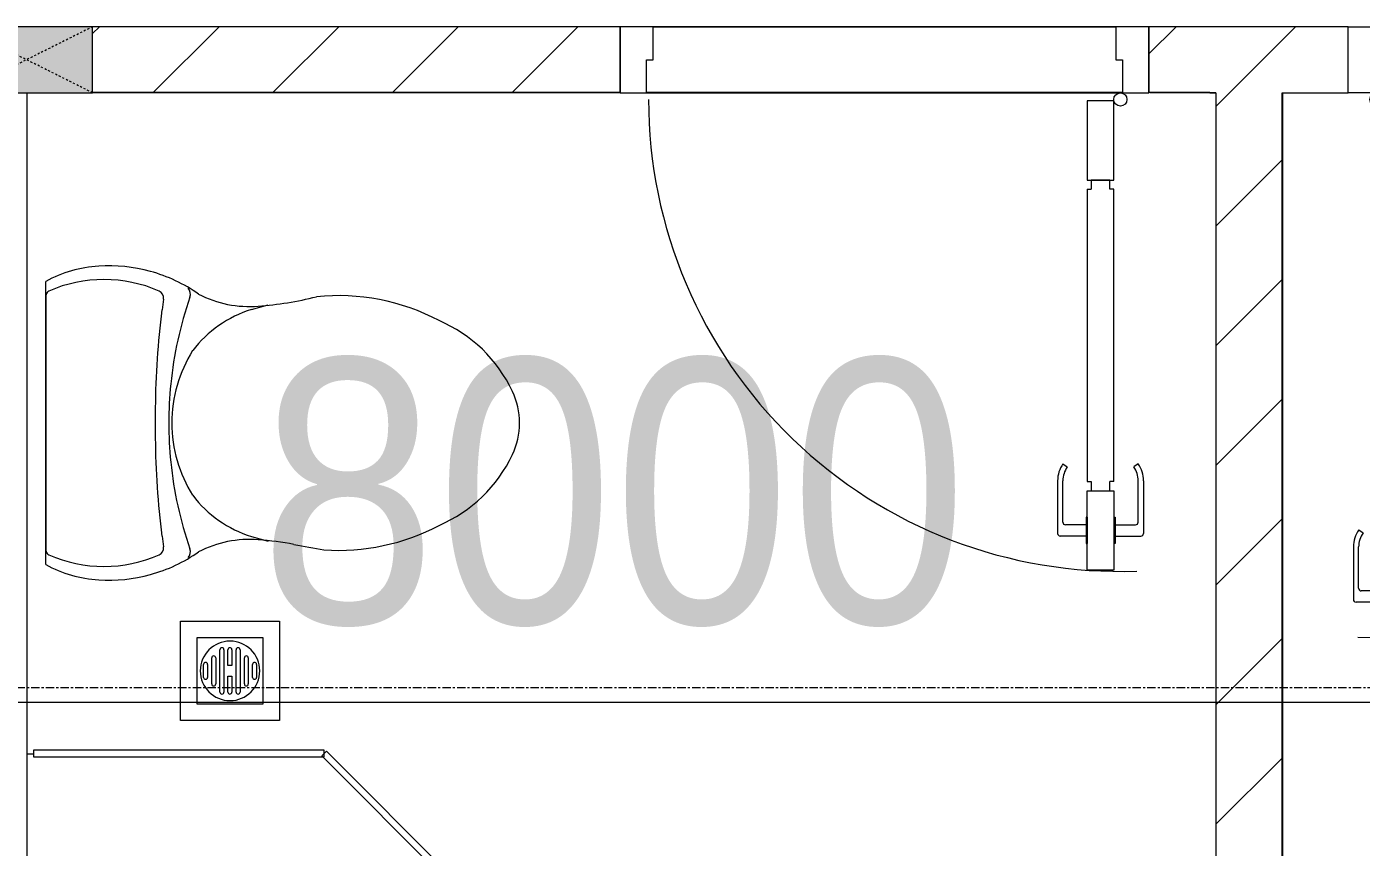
# Model space of a CAD drawing. Header units: millimetres. Extents: x 962 to 239635, y -15958 to 82755.
# Drawn here: x 156703 to 158723, y 38995 to 40237 of the extents above; entities that cross this region are included whole.
import ezdxf

# ---------------------------------------------------------------- set-up
doc = ezdxf.new("R2010")
doc.units = ezdxf.units.MM
doc.linetypes.add('Dash', pattern=[6, 3, -3])
doc.linetypes.add('Grid Line', pattern=[22.225, 12.7, -3.175, 3.175, -3.175])
for name, color, linetype, lineweight in [('0-1', 7, 'Continuous', 5), ('A-ANNO-DIMS', 211, 'Continuous', 9), ('A-ANNO-DIMS-160', 211, 'Continuous', 9), ('A-DETL-GENF-1', 9, 'Continuous', 9), ('A-DOOR-1', 254, 'Continuous', 9), ('A-DOOR-2', 9, 'Continuous', 9), ('A-FLOR-2', 9, 'Continuous', 9), ('A-GLAZ-CURT-1', 254, 'Continuous', 9), ('A-GLAZ-CURT-2', 9, 'Continuous', 9), ('A-WALL-1', 253, 'Continuous', 18), ('A-WALL-2', 9, 'Continuous', 9), ('A-WALL-PATT-1', 10, 'Continuous', 9), ('M-EQPM-1', 254, 'Continuous', 9), ('P-SANR-FIXT-1', 254, 'Continuous', 9), ('S-COLS', 52, 'Continuous', 9), ('S-COLS-3', 254, 'Continuous', 9), ('S-COLS-4', 253, 'Continuous', 18), ('S-COLS-HDLN-1', 9, 'Dash', 9), ('S-GRID-1', 1, 'Grid Line', 9)]:
    doc.layers.add(name, color=color, linetype=linetype, lineweight=lineweight)
doc.styles.add('UTM Avo', font='UTM Avo.ttf', dxfattribs={"width": 0.9, "height": 400})
doc.dimstyles.new('1_Dim_chi_tiet_2_5_1', dxfattribs={"dimscale": 304.8, "dimtxt": 399.720379, "dimasz": 0.629921, "dimexe": 0.524934, "dimexo": 0.0625, "dimgap": 0.052493, "dimtad": 1, "dimdec": 0, "dimrnd": 5, "dimzin": 0, "dimdsep": 46, "dimtxsty": 'UTM Avo', "dimblk1": 'OBLIQUE', "dimblk2": 'OBLIQUE', "dimsah": 1, "dimcen": 0.09, "dimdle": 0.524934, "dimazin": 0, "dimtfac": 1, "dimtdec": 4, "dimtix": 1, "dimtmove": 0, "dimatfit": 3, "dimfxl": 1.049869, "dimfxlon": 1, "dimtvp": 1, "dimtolj": 1, "dimtzin": 0, "dimarcsym": 2})
pattern_1 = [(45, (0, 0), (-90.50967, 90.50967), [])]

# ---------------------------------------------------------------- blocks, each defined once
blk = doc.blocks.new('DOOR_CW_01 CANH MO-PANEL KINH - DIW_01-900x2200-CỬA GỖ VÂN LAMINATE-553375-TKCS_MB TẦNG 2')
at = {"layer": 'A-DETL-GENF-1'}
for p, q in [((-397, -182), (-397, -62)), ((-397, -62), (-357, -62)), ((-357, -62), (-357, -182)), ((-357, -182), (-397, -182)), ((-397, -196), (-391, -196)), ((-397, -738), (-397, -196)), ((-391, -196), (-391, -182)), ((-391, -182), (-363, -182)), ((-363, -182), (-363, -196)), ((-357, -196), (-363, -196)), ((-357, -196), (-357, -738)), ((-433.9, -711.2), (-427.3, -715.8)), ((-320.1, -711.2), (-326.7, -715.8)), ((-442, -737), (-442, -816.5)), ((-434, -799.5), (-434, -737)), ((-397, -738), (-391, -738)), ((-391, -752), (-391, -738)), ((-357, -738), (-363, -738)), ((-363, -738), (-363, -752)), ((-320, -799.5), (-320, -737)), ((-312, -737), (-312, -816.5)), ((-357, -752), (-397, -752)), ((-397, -752), (-397, -872)), ((-363, -752), (-391, -752)), ((-357, -872), (-357, -752)), ((-399, -803.5), (-430, -803.5)), ((-399, -792.2), (-399, -831.8)), ((-397, -792.2), (-399, -792.2)), ((-397, -792.2), (-397, -831.8)), ((-357, -792.2), (-357, -831.8)), ((-357, -792.2), (-355, -792.2)), ((-355, -792.2), (-355, -831.8)), ((-355, -803.5), (-324, -803.5)), ((-399, -820.5), (-438, -820.5)), ((-355, -820.5), (-316, -820.5)), ((-399, -831.8), (-397, -831.8)), ((-355, -831.8), (-357, -831.8)), ((-397, -872), (-357, -872))]:
    blk.add_line(p, q, dxfattribs=at)
blk.add_circle((-407, -60), 10, dxfattribs=at)
for centre, radius, start, end in [((-407, -60), 814, 268, 0), ((-397, -737), 45, 145, 180), ((-397, -737), 37, 145, 180), ((-357, -737), 37, 0, 35), ((-357, -737), 45, 360, 35), ((-430, -799.5), 4, 180, 270), ((-324, -799.5), 4, 270, 0), ((-438, -816.5), 4, 180, 270), ((-316, -816.5), 4, 270, 0)]:
    blk.add_arc(centre, radius, start, end, dxfattribs=at)
at = {"layer": 'A-DOOR-2'}
for p, q in [((-450, -50), (-450, 50)), ((-450, 50), (-400, 50)), ((-400, 50), (-400, 0)), ((400, 0), (400, 50)), ((400, 50), (450, 50)), ((450, 50), (450, -50)), ((-410, 0), (-410, -50)), ((-400, 0), (-410, 0)), ((410, 0), (400, 0)), ((410, -50), (410, 0)), ((-410, -50), (-450, -50)), ((-407, -50), (-382, -50)), ((450, -50), (410, -50))]:
    blk.add_line(p, q, dxfattribs=at)
blk = doc.blocks.new('DOOR_CW_01 CANH MO-PANEL KINH - DIG_02-800x2200-CỬA NHÔM KÍNH-V2-TKCS_MB TẦNG 2')
at = {"layer": 'A-DETL-GENF-1'}
for p, q in [((-347, 772), (-307, 772)), ((-347, 652), (-347, 772)), ((-307, 772), (-307, 652)), ((-349, 731.8), (-347, 731.8)), ((-349, 692.2), (-349, 731.8)), ((-347, 692.2), (-347, 731.8)), ((-307, 692.2), (-307, 731.8)), ((-305, 731.8), (-307, 731.8)), ((-305, 692.2), (-305, 731.8)), ((-392, 637), (-392, 716.5)), ((-349, 720.5), (-388, 720.5)), ((-305, 720.5), (-266, 720.5)), ((-262, 637), (-262, 716.5)), ((-384, 699.5), (-384, 637)), ((-349, 703.5), (-380, 703.5)), ((-347, 692.2), (-349, 692.2)), ((-307, 692.2), (-305, 692.2)), ((-305, 703.5), (-274, 703.5)), ((-270, 699.5), (-270, 637)), ((-307, 652), (-347, 652)), ((-313, 652), (-341, 652)), ((-341, 652), (-341, 638)), ((-313, 638), (-313, 652)), ((-347, 638), (-341, 638)), ((-347, 638), (-347, 196)), ((-307, 638), (-313, 638)), ((-307, 196), (-307, 638)), ((-383.9, 611.2), (-377.3, 615.8)), ((-270.1, 611.2), (-276.7, 615.8)), ((-347, 196), (-341, 196)), ((-307, 182), (-347, 182)), ((-347, 182), (-347, 62)), ((-341, 196), (-341, 182)), ((-341, 182), (-313, 182)), ((-307, 196), (-313, 196)), ((-313, 182), (-313, 196)), ((-307, 62), (-307, 182)), ((-347, 62), (-307, 62))]:
    blk.add_line(p, q, dxfattribs=at)
blk.add_circle((-357, 60), 10, dxfattribs=at)
for centre, radius, start, end in [((-357, 60), 714, 360, 92), ((-388, 716.5), 4, 90, 180), ((-266, 716.5), 4, 0, 90), ((-380, 699.5), 4, 90, 180), ((-274, 699.5), 4, 0, 90), ((-347, 637), 45, 180, 215), ((-347, 637), 37, 180, 215), ((-307, 637), 37, 325, 0), ((-307, 637), 45, 325, 0)]:
    blk.add_arc(centre, radius, start, end, dxfattribs=at)
at = {"layer": 'A-DOOR-2'}
for p, q in [((-360, 50), (-400, 50)), ((-400, 50), (-400, -50)), ((-360, 0), (-360, 50)), ((-357, 50), (-332, 50)), ((400, 50), (360, 50)), ((360, 50), (360, 0)), ((400, -50), (400, 50)), ((-350, 0), (-360, 0)), ((-350, -50), (-350, 0)), ((360, 0), (350, 0)), ((350, 0), (350, -50)), ((-400, -50), (-350, -50)), ((350, -50), (400, -50))]:
    blk.add_line(p, q, dxfattribs=at)
blk = doc.blocks.new('TOILET - TOILET-400871-TKCS_MB TẦNG 2')
at = {"layer": 'P-SANR-FIXT-1'}
for p, q in [((-171.7, 330.3), (-178.6, 355.5)), ((171.7, 330.3), (178.6, 355.5)), ((214.2, 19), (-214.2, 19)), ((194, 19.9), (-194, 19.9))]:
    blk.add_line(p, q, dxfattribs=at)
for centre, radius, start, end in [((0, 624.4), 111.7, 64.7718, 115.2282), ((45.1, 528.6), 217.6, 115.2282, 156.7784), ((-45.1, 528.6), 217.6, 23.2216, 64.7718), ((137.1, 461.2), 329.8, 152.3122, 185.6513), ((-137.1, 461.2), 329.8, 356.3165, 27.6878), ((-719.2, 297.5), 544.3, 4.5441, 13.9464), ((-1948.3, 805.1), 2171.2, 349.1051, 350.319), ((719.2, 297.5), 544.3, 169.7121, 175.4559), ((-343.5, 327.4), 167.3, 332.62, 4.5441), ((-0.4, 384), 179.5, 197.4036, 232.5964), ((0.4, 384), 179.5, 307.4036, 342.5964), ((343.5, 327.4), 167.3, 175.4559, 207.38), ((-4, 115.7), 233.6, 144.7853, 164.7039), ((4, 115.7), 233.6, 15.2961, 35.2147), ((-195, 224.1), 13.8, 71.0073, 129.3276), ((0.6, 792.1), 586.9, 251.0073, 264.1678), ((0, 416), 206.1, 237.9268, 270), ((0, 416), 206.1, 270, 302.0732), ((-0.6, 792.1), 586.9, 275.8322, 288.9927), ((195, 224.1), 13.8, 50.6724, 108.9927), ((0, 786.7), 581.5, 264.1678, 275.8322), ((-9.8, 107.2), 207.3, 156.2862, 203.7138), ((-189.1, 185.5), 11.7, 82.4212, 154.5895), ((178.9, 2951.3), 2778.4, 262.4212, 262.7649), ((-14.3, 1400.4), 1215.6, 262.593, 269.6026), ((0, 3462.8), 3278, 269.6026, 270.3974), ((14.3, 1400.4), 1215.6, 270.3974, 277.407), ((-178.9, 2951.3), 2778.4, 277.2351, 277.5788), ((189.1, 185.5), 11.7, 25.4105, 97.5788), ((9.8, 107.2), 207.3, 336.2862, 23.7138), ((1.9, 114.1), 239.7, 164.7039, 183.5487), ((-1.9, 114.1), 239.7, 356.4513, 15.2961), ((-46.1, 111.1), 191.6, 183.5487, 208.7191), ((46.1, 111.1), 191.6, 331.2809, 356.4513), ((-193.7, 26.4), 6.48, 203.7138, 267.6832), ((193.7, 26.4), 6.48, 272.3168, 336.2862)]:
    blk.add_arc(centre, radius, start, end, dxfattribs=at)
blk = doc.blocks.new('THU NUOC - THU NUOC-455054-TKCS_MB TẦNG 2')
at = {"layer": 'M-EQPM-1'}
for p, q in [((-66.3, -70.6), (-66.3, 79.4)), ((-66.3, 79.4), (83.7, 79.4)), ((83.7, 79.4), (83.7, -70.6)), ((58.7, 54.4), (-41.3, 54.4)), ((-41.3, 54.4), (-41.3, -45.6)), ((-1.1, 44.5), (18.5, 44.5)), ((58.7, -45.6), (58.7, 54.4)), ((-11, 32.1), (28.5, 32.1)), ((28.5, 26.1), (-11, 26.1)), ((18.5, 38.5), (-1.1, 38.5)), ((-23.3, 19.6), (40.9, 19.6)), ((40.9, 13.6), (-23.3, 13.6)), ((-23.3, 7.2), (0.7, 7.2)), ((0.7, 1.2), (-23.3, 1.2)), ((0.7, 7.2), (0.7, 1.2)), ((16.7, 1.2), (16.7, 7.2)), ((16.7, 7.2), (40.9, 7.2)), ((40.9, 1.2), (16.7, 1.2)), ((-23.3, -4.8), (40.9, -4.8)), ((40.9, -10.8), (-23.3, -10.8)), ((-11, -17.3), (28.5, -17.3)), ((28.5, -23.3), (-11, -23.3)), ((-1.1, -29.6), (18.5, -29.6)), ((18.5, -35.6), (-1.1, -35.6)), ((-41.3, -45.6), (58.7, -45.6)), ((83.7, -70.6), (-66.3, -70.6))]:
    blk.add_line(p, q, dxfattribs=at)
for centre, radius, start, end in [((8.7, 4.4), 45, 0, 180), ((8.7, 4.4), 45, 360, 180), ((-1.1, 41.5), 3, 90, 270), ((18.5, 41.5), 3, 270, 90), ((-11, 29.1), 3, 90, 270), ((28.5, 29.1), 3, 270, 90), ((8.7, 4.4), 45, 180, 0), ((8.7, 4.4), 45, 180, 360), ((-23.3, 16.6), 3, 90, 270), ((-23.3, 4.2), 3, 90, 270), ((40.9, 16.6), 3, 270, 90), ((40.9, 4.2), 3, 270, 90), ((-23.3, -7.8), 3, 90, 270), ((-11, -20.3), 3, 90, 270), ((28.5, -20.3), 3, 270, 90), ((40.9, -7.8), 3, 270, 90), ((-1.1, -32.6), 3, 90, 270), ((18.5, -32.6), 3, 270, 90)]:
    blk.add_arc(centre, radius, start, end, dxfattribs=at)
blk = doc.blocks.new('System Panel - Glazed-1005077-TKCS_MB TẦNG 2')
at = {"layer": 'A-GLAZ-CURT-2'}
for p, q in [((219.9, 5), (-219.9, 5)), ((-219.9, 5), (-219.9, -5)), ((219.9, -5), (219.9, 5)), ((-219.9, -5), (219.9, -5))]:
    blk.add_line(p, q, dxfattribs=at)
blk = doc.blocks.new('System Panel - Glazed-579637-TKCS_MB TẦNG 2')
at = {"layer": 'A-GLAZ-CURT-2'}
for p, q in [((352.2, 5), (-352.2, 5)), ((-352.2, 5), (-352.2, -5)), ((352.2, -5), (352.2, 5)), ((-352.2, -5), (352.2, -5))]:
    blk.add_line(p, q, dxfattribs=at)
blk = doc.blocks.new('G1_SOF - BO TRU - 100x200-745959-TKCS_MB TẦNG 2')
at = {"layer": 'S-COLS'}
blk.add_hatch(color=256, dxfattribs=at).paths.add_polyline_path([(-50, 100), (-50, -100), (50, -100), (50, 100)])
at = {"layer": 'S-COLS-4'}
for p, q in [((50, 100), (-50, 100)), ((-50, 100), (-50, -100)), ((50, -100), (50, 100)), ((-50, -100), (50, -100))]:
    blk.add_line(p, q, dxfattribs=at)
at = {"layer": 'S-COLS-HDLN-1'}
for p, q in [((50, 100), (-50, -100)), ((-50, 100), (50, -100))]:
    blk.add_line(p, q, dxfattribs=at)
blk = doc.blocks.new('NCV_TKTC_TANG 2_rvt-1-TKCS_MB TẦNG 2')
at = {"layer": 'A-WALL-PATT-1'}
h = blk.add_hatch(dxfattribs=at)
h.set_pattern_fill('FP_1', color=256, style=0, pattern_type=2)
h.set_pattern_definition(pattern_1)
h.paths.add_polyline_path([(99852.1, 40136.9), (99852.1, 40236.9), (99650, 40236.9), (99650, 40136.9)])
h.paths.add_polyline_path([(98750, 40136.9), (98750, 40236.9), (98352.1, 40236.9), (98352.1, 40136.9)])
h.paths.add_polyline_path([(98152.1, 40136.9), (98152.1, 40236.9), (97852, 40236.9), (97852, 40136.9), (98028.4, 40136.9)])
h.paths.add_polyline_path([(96852.1, 40136.9), (96952, 40136.9), (96952, 40236.9), (96650.4, 40236.9), (96650.4, 40137.8), (96752.1, 40136.9)])
h.paths.add_polyline_path([(95850.4, 40137.8), (95850.4, 40236.9), (95052.1, 40236.9), (95052.1, 40137.8), (95610.3, 40137.8)])
h = blk.add_hatch(dxfattribs=at)
h.set_pattern_fill('FP_1', color=256, style=0, pattern_type=2)
h.set_pattern_definition(pattern_1)
h.paths.add_polyline_path([(96819.3, 38186.9), (96852.1, 38186.9), (96852.1, 40136.9), (96752.1, 40136.9), (96752.1, 38186.9)])
at = {"layer": 'A-FLOR-2'}
for p, q in [((95900.4, 40236.9), (96600.4, 40236.9)), ((96600.4, 40236.9), (95900.4, 40236.9)), ((94952.6, 40136.9), (94952.6, 39136.9)), ((95850.4, 40136.9), (95052.1, 40136.9)), ((95890.4, 40136.9), (96610.4, 40136.9)), ((96752.1, 40136.9), (96652.1, 40136.9)), ((96852.6, 40136.9), (96852.6, 38187.4)), ((94952.6, 39136.9), (94962.6, 39136.9)), ((94952.6, 39136.9), (94952.6, 37836.9))]:
    blk.add_line(p, q, dxfattribs=at)
at = {"layer": 'A-WALL-1'}
for p, q in [((95850.4, 40236.9), (95052.1, 40236.9)), ((95850.4, 40137.8), (95850.4, 40236.9)), ((96952, 40236.9), (96650.4, 40236.9)), ((96650.4, 40236.9), (96650.4, 40137.8)), ((96952, 40136.9), (96952, 40236.9)), ((95052.1, 40137.8), (95850.4, 40137.8)), ((96650.4, 40137.8), (96742.6, 40137.8)), ((96742.6, 40137.8), (96742.6, 40136.9)), ((96742.6, 40136.9), (96752.1, 40136.9)), ((96752.1, 40136.9), (96752.1, 38186.9)), ((96852.1, 40136.9), (96952, 40136.9)), ((96852.1, 38186.9), (96852.1, 40136.9))]:
    blk.add_line(p, q, dxfattribs=at)
at = {"layer": 'A-WALL-2'}
for p, q in [((95900.4, 40236.9), (96600.4, 40236.9)), ((95890.4, 40137.8), (96610.4, 40137.8))]:
    blk.add_line(p, q, dxfattribs=at)
at = {"layer": 'A-DOOR-1', "rotation": 180}
blk.add_blockref('DOOR_CW_01 CANH MO-PANEL KINH - DIG_02-800x2200-CỬA NHÔM KÍNH-V2-TKCS_MB TẦNG 2', (96250.4, 40186.9), dxfattribs=at)
at = {"layer": 'A-DOOR-1'}
blk.add_blockref('DOOR_CW_01 CANH MO-PANEL KINH - DIW_01-900x2200-CỬA GỖ VÂN LAMINATE-553375-TKCS_MB TẦNG 2', (97402, 40186.9), dxfattribs=at)
at = {"layer": 'A-GLAZ-CURT-1'}
blk.add_blockref('System Panel - Glazed-1005077-TKCS_MB TẦNG 2', (95182.4, 39137.4), dxfattribs=at)
at = {"layer": 'A-GLAZ-CURT-1', "rotation": 314.9999999999997}
blk.add_blockref('System Panel - Glazed-579637-TKCS_MB TẦNG 2', (95651.4, 38888.3), dxfattribs=at)
at = {"layer": 'M-EQPM-1', "rotation": 269.9999999999992}
blk.add_blockref('THU NUOC - THU NUOC-455054-TKCS_MB TẦNG 2', (95255.6, 39271.1), dxfattribs=at)
at = {"layer": 'P-SANR-FIXT-1', "rotation": 270.0000000000002}
blk.add_blockref('TOILET - TOILET-400871-TKCS_MB TẦNG 2', (94962.1, 39637.4), dxfattribs=at)
at = {"layer": 'S-COLS-3', "rotation": 269.9999999999993}
blk.add_blockref('G1_SOF - BO TRU - 100x200-745959-TKCS_MB TẦNG 2', (94952.1, 40186.9), dxfattribs=at)
blk = doc.blocks.new('DIMBLOCK274-TKCS_MB TẦNG 2')
at = {"layer": 'A-ANNO-DIMS-160'}
for p, q in [((153603.5, 39534.8), (153603.5, 39054.8)), ((153603.5, 39214.8), (153603.5, 39534.8)), ((161603.5, 39534.8), (161603.5, 39054.8)), ((161603.5, 39214.8), (161603.5, 39534.8)), ((153443.5, 39214.8), (161763.5, 39214.8))]:
    blk.add_line(p, q, dxfattribs=at)
at = {"layer": 'A-ANNO-DIMS-160', "lineweight": 25}
for p, q in [((153603.5, 39214.8), (153699.5, 39310.8)), ((161603.5, 39214.8), (161699.5, 39310.8)), ((153603.5, 39214.8), (153507.5, 39118.8)), ((161603.5, 39214.8), (161507.5, 39118.8))]:
    blk.add_line(p, q, dxfattribs=at)
at = {"layer": 'A-ANNO-DIMS-160', "color": 0, "insert": (157055.7, 39734.4), "char_height": 400, "width": 1314.636, "attachment_point": 1, "line_spacing_factor": 1.110334, "style": 'UTM Avo'}
blk.add_mtext('8000', dxfattribs=at)
blk = doc.blocks.new('_Oblique')
at = {"color": 0, "linetype": 'ByBlock', "lineweight": -2}
blk.add_line((-0.5, -0.5), (0.5, 0.5), dxfattribs=at)

msp = doc.modelspace()

# ---------------------------------------------------------------- linework, layer by layer
at = {"layer": 'S-GRID-1'}
msp.add_line((189415.6, 39236.9), (96253.4, 39236.9), dxfattribs=at)

# ---------------------------------------------------------------- block references
at = {"layer": '0-1'}
msp.add_blockref('NCV_TKTC_TANG 2_rvt-1-TKCS_MB TẦNG 2', (61750.9, 0), dxfattribs=at)

# ---------------------------------------------------------------- dimensions: what is measured, and where the dimension line sits
at = {"layer": 'A-ANNO-DIMS'}
dim = msp.add_linear_dim(base=(161603.5, 39214.8), p1=(153603.5, 39534.8), p2=(161603.5, 39534.8), dimstyle='1_Dim_chi_tiet_2_5_1', override={"dimpost": '<>', "dimfxl": 8000}, dxfattribs=at)
dim.commit()
dim.dimension.update_dxf_attribs({"geometry": 'DIMBLOCK274-TKCS_MB TẦNG 2', "text_midpoint": (157603.5, 39437.8)})

doc.saveas('drawing.dxf')
